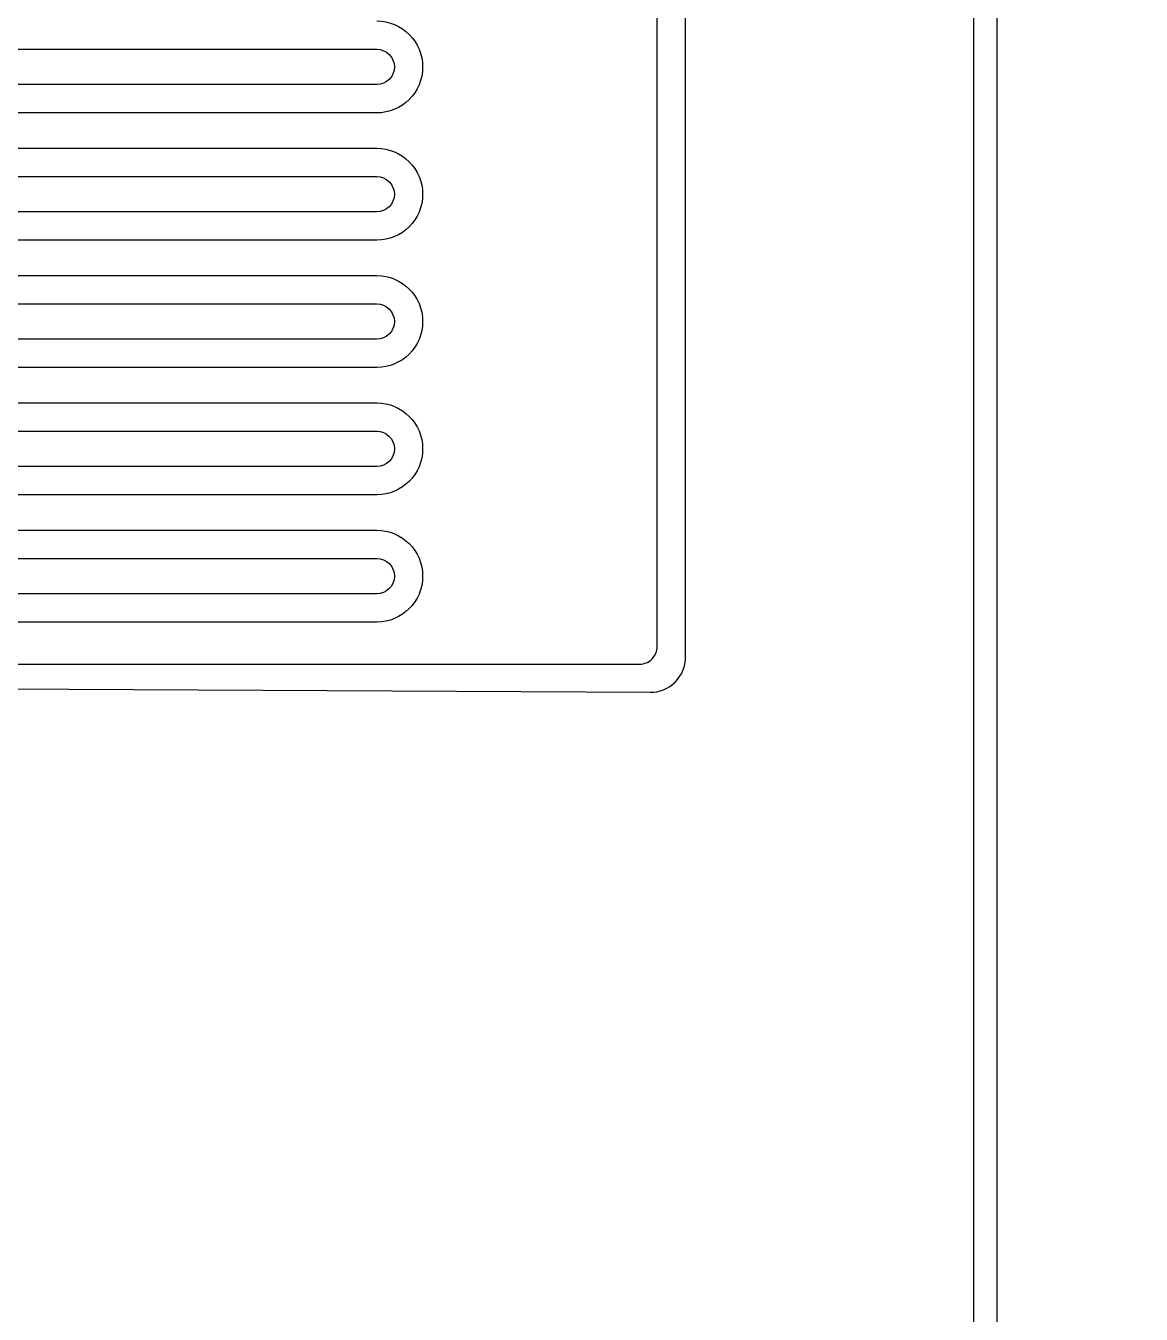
# Model space of a CAD drawing. Header units: inches. Extents: x -43479 to 56521, y -44741 to 59530.
# Drawn here: x -7060 to -2327, y -18007 to -12541 of the extents above; entities that cross this region are included whole.
import ezdxf

# ---------------------------------------------------------------- set-up
doc = ezdxf.new("R2010")
doc.units = ezdxf.units.IN
doc.header["$MEASUREMENT"] = 0

# ---------------------------------------------------------------- blocks, each defined once
blk = doc.blocks.new('kanishk_spiralEditV1')
for points in [[(5577.3, 1427), (5577.3, 4777), (5576.9, 5173.1), (5382.2, 5173.1), (-2564.7, 5131.4, -0.415752), (-2715.5, 5281.4), (-2715.5, 13120.8)], [(-1405, 7979.3, 1), (-1405, 7589.3), (3645, 7589.3, -1)], [(3645, 7439.3), (-1405, 7439.3, 1), (-1405, 7049.3), (3645, 7049.3, -1)], [(3645, 6899.3), (-1405, 6899.3, 1), (-1405, 6509.3), (3645, 6509.3, -1)], [(3645, 6359.3), (-1405, 6359.3, 1), (-1405, 5969.3), (3645, 5969.3, -1)], [(3645, 5819.3), (-1405, 5819.3, 1), (-1405, 5429.3), (3645, 5429.3)], [(5364.3, 5251.2), (-2520.5, 5251.2, -0.414214), (-2595.5, 5326.2), (-2595.5, 13120.8)], [(3645, 8249.3, -1), (3645, 7859.3), (-1405, 7859.3, 1), (-1405, 7709.3), (3645, 7709.3, -1), (3645, 7319.3), (-1405, 7319.3, 1), (-1405, 7169.3), (3645, 7169.3, -1), (3645, 6779.3), (-1405, 6779.3, 1), (-1405, 6629.3), (3645, 6629.3, -1), (3645, 6239.3), (-1405, 6239.3, 1), (-1405, 6089.3), (3645, 6089.3, -1), (3645, 5699.3), (-1405, 5699.3, 1), (-1405, 5549.3), (3645, 5549.3), (5382.9, 5507.5), (5576.8, 5507.5)]]:
    blk.add_lwpolyline(points, format="xyb")

msp = doc.modelspace()

# ---------------------------------------------------------------- linework, layer by layer
for points in [[(-3037.9, -984.2), (-3037.9, -9038), (-3037.9, -23041.4)], [(-2937.9, -23041.4), (-2937.9, -9038), (-2937.9, -984.2)]]:
    msp.add_lwpolyline(points)
msp.add_circle((6520.5, 9529.6), 50000)

# ---------------------------------------------------------------- block references
at = {"xscale": -1}
msp.add_blockref('kanishk_spiralEditV1', (-6975.9, -20500), dxfattribs=at)

doc.saveas('drawing.dxf')
